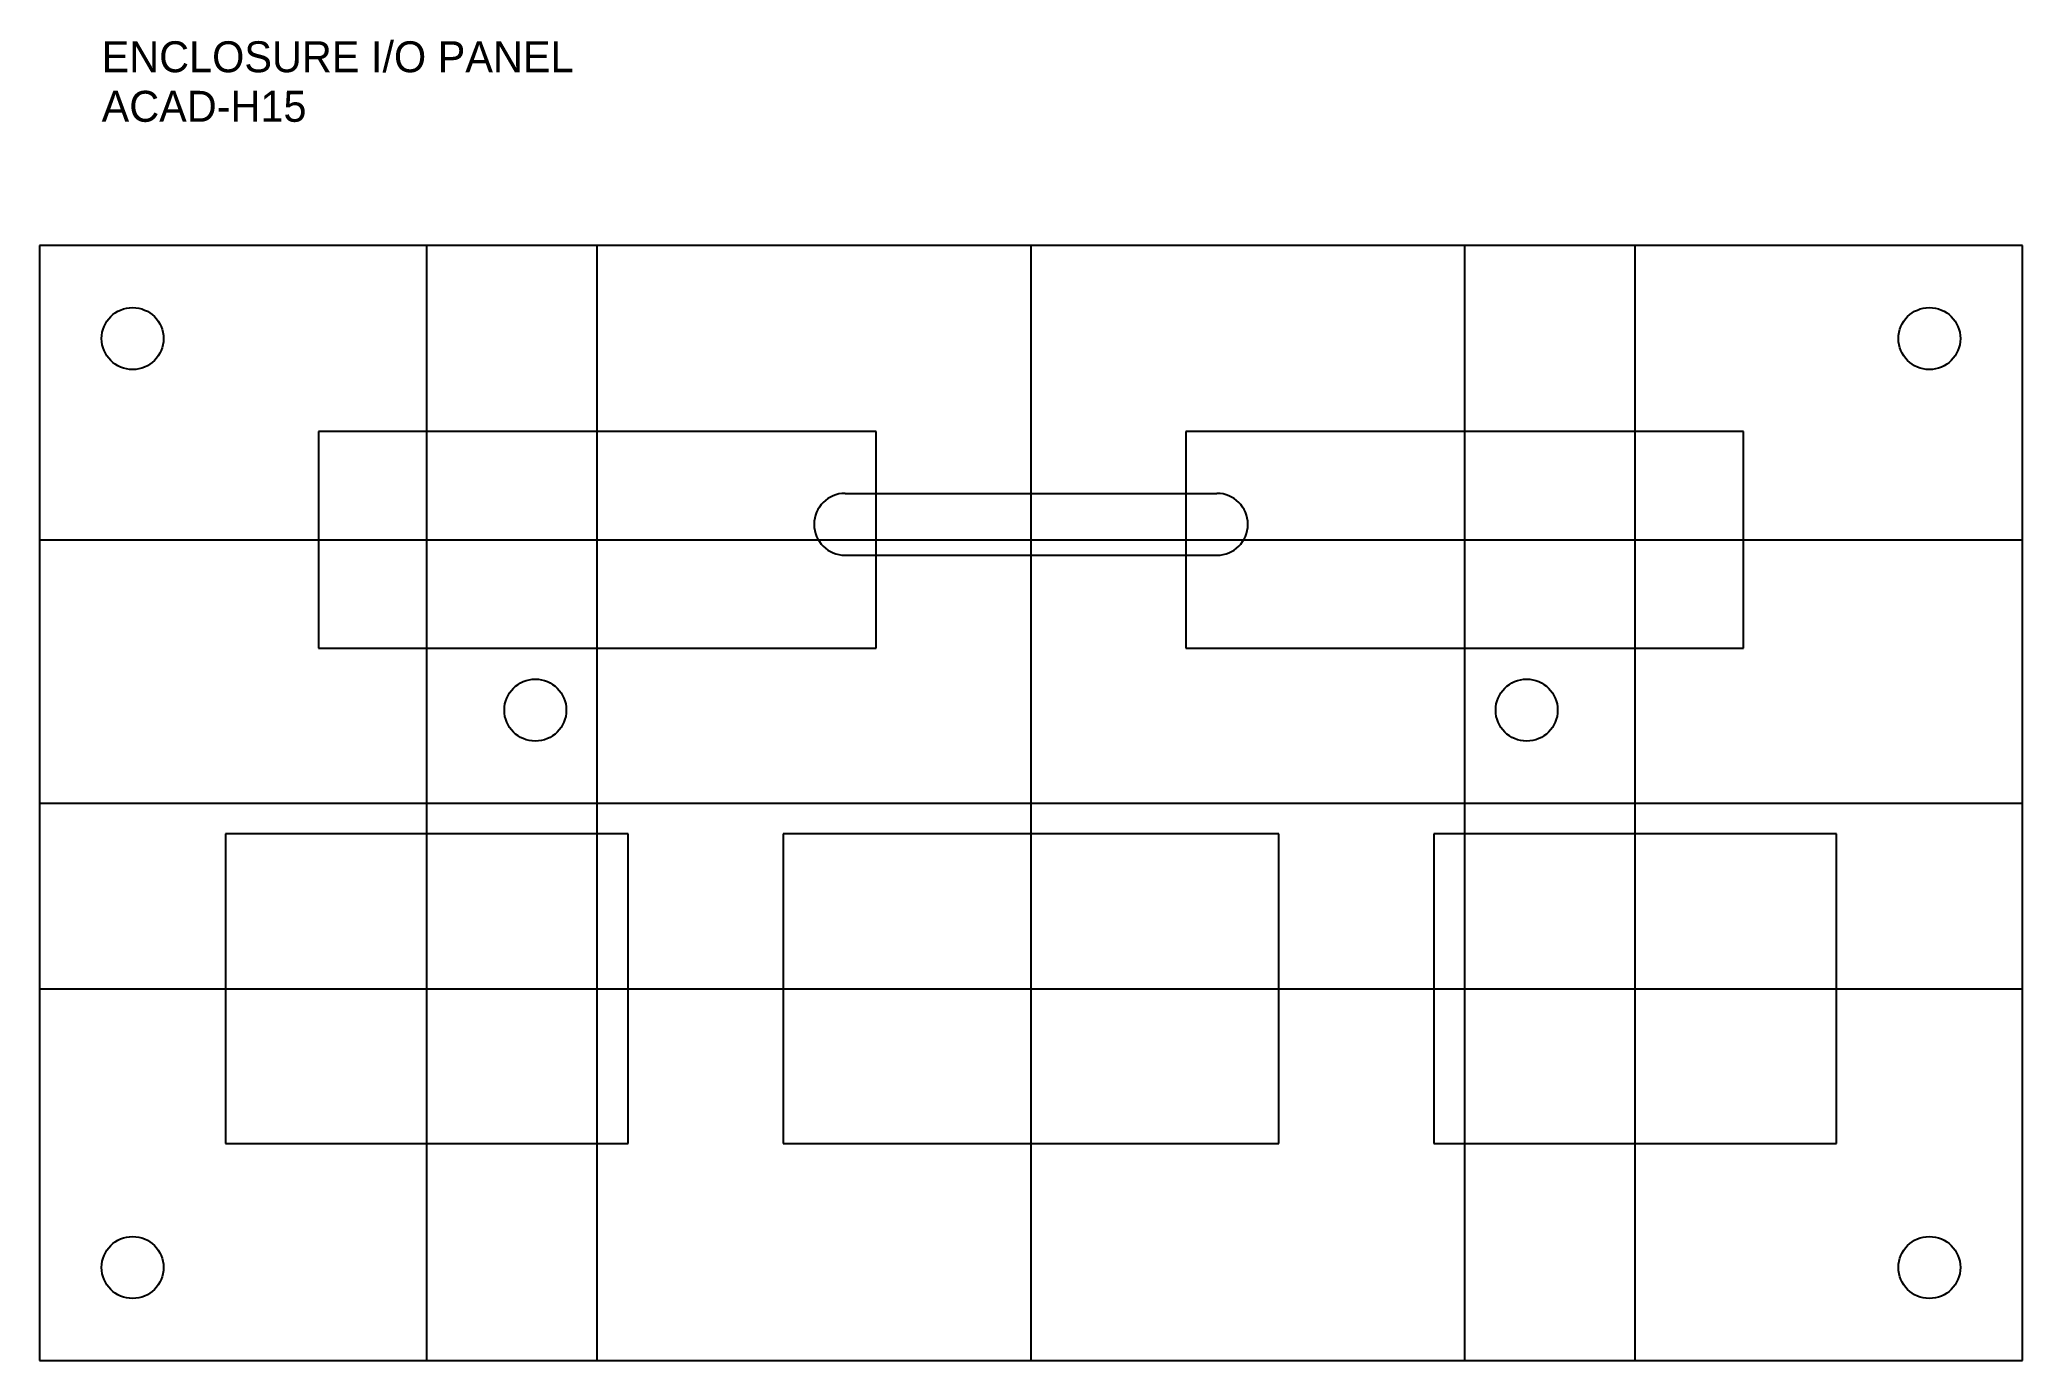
# Model space of a CAD drawing. Header units: metres. Extents: x 0 to 320, y 0 to 213.
import ezdxf

# ---------------------------------------------------------------- set-up
doc = ezdxf.new("R2010")
doc.units = ezdxf.units.M
for name, color, linetype in [('ANNOTATION', 3, 'Continuous'), ('CENTER', 4, 'Continuous'), ('CUTOUT', 1, 'Continuous'), ('HOLE', 2, 'Continuous'), ('OUTLINE', 7, 'Continuous')]:
    doc.layers.add(name, color=color, linetype=linetype)

msp = doc.modelspace()

# ---------------------------------------------------------------- linework, layer by layer
at = {"layer": 'CENTER'}
for p, q in [((62.5, 0), (62.5, 180)), ((90, 0), (90, 180)), ((160, 0), (160, 180)), ((230, 0), (230, 180)), ((257.5, 0), (257.5, 180)), ((0, 132.5), (320, 132.5)), ((0, 90), (320, 90)), ((0, 60), (320, 60))]:
    msp.add_line(p, q, dxfattribs=at)
at = {"layer": 'CUTOUT'}
for p, q in [((135, 150), (45, 150)), ((45, 150), (45, 115)), ((135, 115), (135, 150)), ((275, 150), (185, 150)), ((185, 150), (185, 115)), ((275, 115), (275, 150)), ((130, 140), (190, 140)), ((130, 130), (190, 130)), ((45, 115), (135, 115)), ((185, 115), (275, 115)), ((95, 85), (30, 85)), ((30, 85), (30, 35)), ((95, 35), (95, 85)), ((200, 85), (120, 85)), ((120, 85), (120, 35)), ((200, 35), (200, 85)), ((290, 85), (225, 85)), ((225, 85), (225, 35)), ((290, 35), (290, 85)), ((30, 35), (95, 35)), ((120, 35), (200, 35)), ((225, 35), (290, 35))]:
    msp.add_line(p, q, dxfattribs=at)
for centre, start, end in [((130, 135), 90, 270), ((190, 135), 270, 90)]:
    msp.add_arc(centre, 5, start, end, dxfattribs=at)
at = {"layer": 'HOLE'}
for centre in [(15, 165), (305, 165), (80, 105), (240, 105), (15, 15), (305, 15)]:
    msp.add_circle(centre, 5, dxfattribs=at)
at = {"layer": 'OUTLINE'}
for p, q in [((320, 180), (0, 180)), ((0, 180), (0, 0)), ((320, 0), (320, 180)), ((0, 0), (320, 0))]:
    msp.add_line(p, q, dxfattribs=at)

# ---------------------------------------------------------------- texts
at = {"layer": 'ANNOTATION'}
for s, p in [('ENCLOSURE I/O PANEL', (10, 208)), ('ACAD-H15', (10, 200))]:
    msp.add_text(s, height=5, dxfattribs=at).set_placement(p)

doc.saveas('drawing.dxf')
